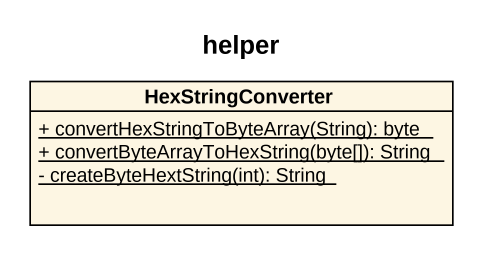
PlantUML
@startuml
title helper
hide circle
hide empty members
skinparam classAttributeIconSize 0
class HexStringConverter {
  {static} + convertHexStringToByteArray(String): byte
  {static} + convertByteArrayToHexString(byte[]): String
  {static} - createByteHextString(int): String
}
@enduml
